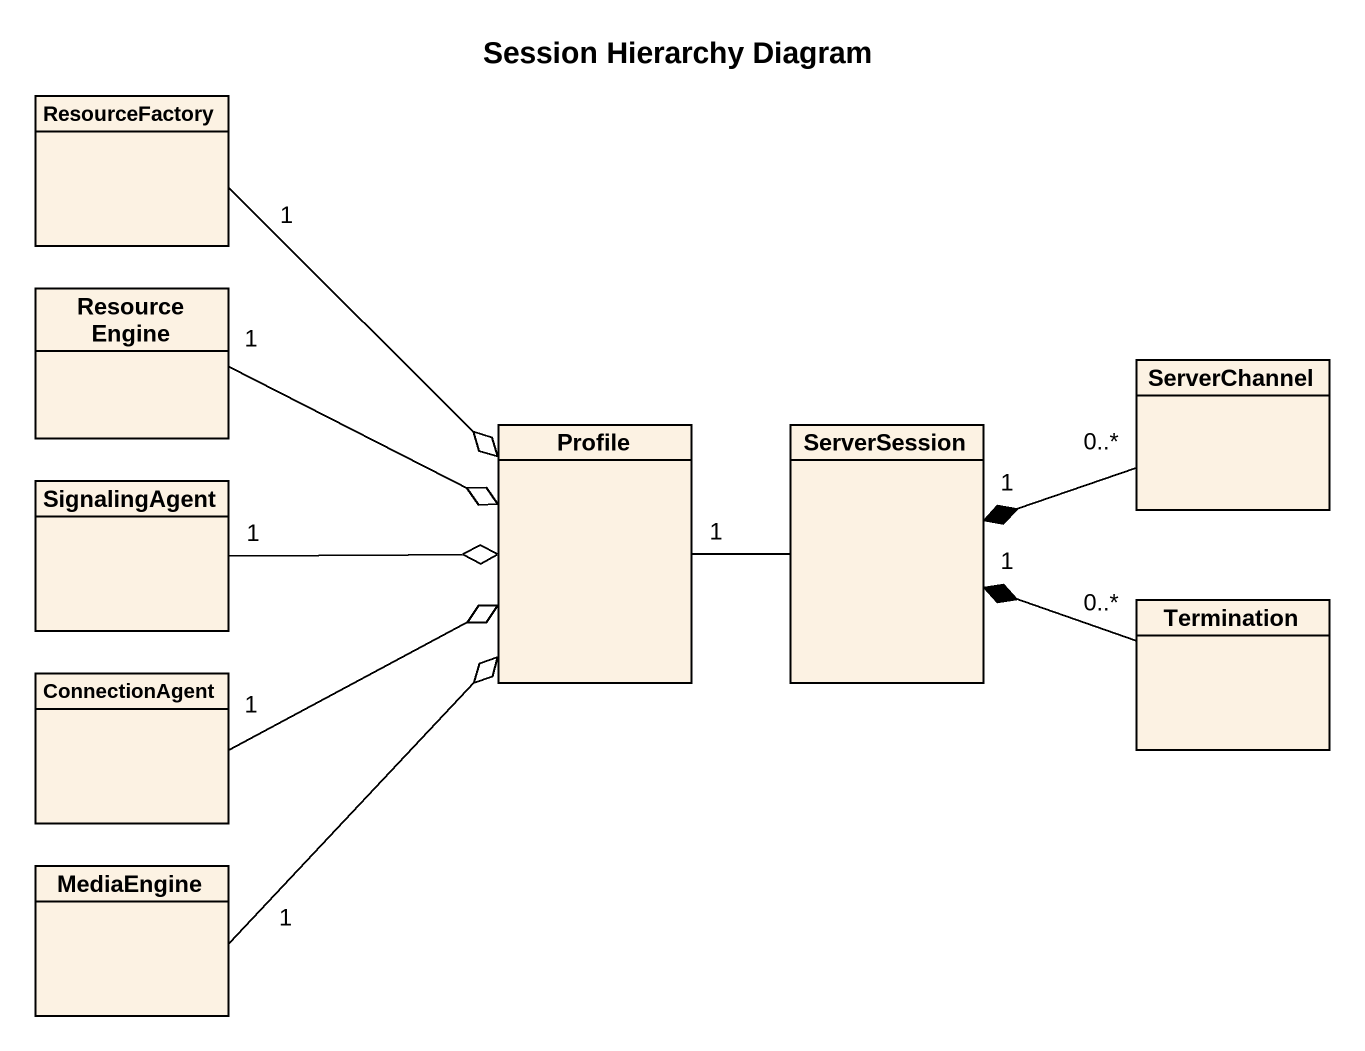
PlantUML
@startuml
title Session Hierarchy Diagram
hide circle
hide empty members
class ResourceFactory
class "Resource Engine" as Resource_Engine
class ServerChannel
class SignalingAgent
class Profile
class ServerSession
class Termination
class ConnectionAgent
class MediaEngine
ResourceFactory "1" --o Profile
Resource_Engine "1" -right-o Profile
ServerChannel "0..*" -left-* "1" ServerSession
SignalingAgent "1" -right-o Profile
Profile "1" -right- ServerSession
Termination "0..*" -left-* "1" ServerSession
ConnectionAgent "1" -right-o Profile
MediaEngine "1" -up-o Profile
@enduml
